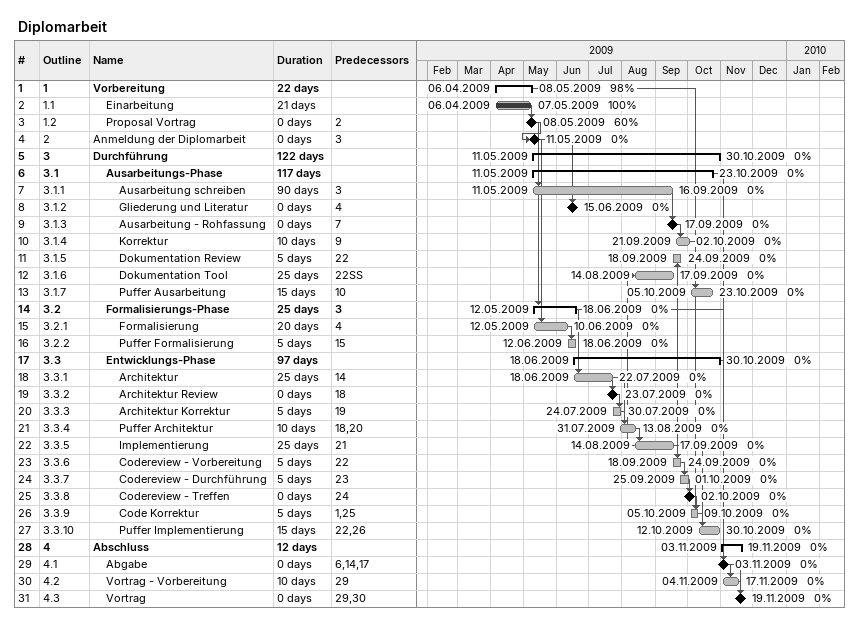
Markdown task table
Diplomarbeit

| ID | WBS | Task | Duration | Start | Finish | Predecessors | % complete |
|---|---|---|---|---|---|---|---|
| 1 | 1 | **Vorbereitung** | 22d | 2009-04-06 | 2009-05-08 |  | 98 |
| 2 | 1.1 | Einarbeitung | 21d | 2009-04-06 | 2009-05-07 |  | 100 |
| 3 | 1.2 | Proposal Vortrag | 0d | 2009-05-08 | 2009-05-08 | 2 | 60 |
| 4 | 2 | Anmeldung der Diplomarbeit | 0d | 2009-05-11 | 2009-05-11 | 3 | 0 |
| 5 | 3 | **Durchführung** | 122d | 2009-05-11 | 2009-10-30 |  | 0 |
| 6 | 3.1 | **Ausarbeitungs-Phase** | 117d | 2009-05-11 | 2009-10-23 |  | 0 |
| 7 | 3.1.1 | Ausarbeitung schreiben | 90d | 2009-05-11 | 2009-09-16 | 3 | 0 |
| 8 | 3.1.2 | Gliederung und Literatur | 0d | 2009-06-15 | 2009-06-15 | 4 | 0 |
| 9 | 3.1.3 | Ausarbeitung - Rohfassung | 0d | 2009-09-17 | 2009-09-17 | 7 | 0 |
| 10 | 3.1.4 | Korrektur | 10d | 2009-09-21 | 2009-10-02 | 9 | 0 |
| 11 | 3.1.5 | Dokumentation Review | 5d | 2009-09-18 | 2009-09-24 | 22 | 0 |
| 12 | 3.1.6 | Dokumentation Tool | 25d | 2009-08-14 | 2009-09-17 | 22SS | 0 |
| 13 | 3.1.7 | Puffer Ausarbeitung | 15d | 2009-10-05 | 2009-10-23 | 10 | 0 |
| 14 | 3.2 | **Formalisierungs-Phase** | 25d | 2009-05-12 | 2009-06-18 | 3 | 0 |
| 15 | 3.2.1 | Formalisierung | 20d | 2009-05-12 | 2009-06-10 | 4 | 0 |
| 16 | 3.2.2 | Puffer Formalisierung | 5d | 2009-06-12 | 2009-06-18 | 15 | 0 |
| 17 | 3.3 | **Entwicklungs-Phase** | 97d | 2009-06-18 | 2009-10-30 |  | 0 |
| 18 | 3.3.1 | Architektur | 25d | 2009-06-18 | 2009-07-22 | 14 | 0 |
| 19 | 3.3.2 | Architektur Review | 0d | 2009-07-23 | 2009-07-23 | 18 | 0 |
| 20 | 3.3.3 | Architektur Korrektur | 5d | 2009-07-24 | 2009-07-30 | 19 | 0 |
| 21 | 3.3.4 | Puffer Architektur | 10d | 2009-07-31 | 2009-08-13 | 18, 20 | 0 |
| 22 | 3.3.5 | Implementierung | 25d | 2009-08-14 | 2009-09-17 | 21 | 0 |
| 23 | 3.3.6 | Codereview - Vorbereitung | 5d | 2009-09-18 | 2009-09-24 | 22 | 0 |
| 24 | 3.3.7 | Codereview - Durchführung | 5d | 2009-09-25 | 2009-10-01 | 23 | 0 |
| 25 | 3.3.8 | Codereview - Treffen | 0d | 2009-10-02 | 2009-10-02 | 24 | 0 |
| 26 | 3.3.9 | Code Korrektur | 5d | 2009-10-05 | 2009-10-09 | 1, 25 | 0 |
| 27 | 3.3.10 | Puffer Implementierung | 15d | 2009-10-12 | 2009-10-30 | 22, 26 | 0 |
| 28 | 4 | **Abschluss** | 12d | 2009-11-03 | 2009-11-19 |  | 0 |
| 29 | 4.1 | Abgabe | 0d | 2009-11-03 | 2009-11-03 | 6, 14, 17 | 0 |
| 30 | 4.2 | Vortrag - Vorbereitung | 10d | 2009-11-04 | 2009-11-17 | 29 | 0 |
| 31 | 4.3 | Vortrag | 0d | 2009-11-19 | 2009-11-19 | 29, 30 | 0 |
